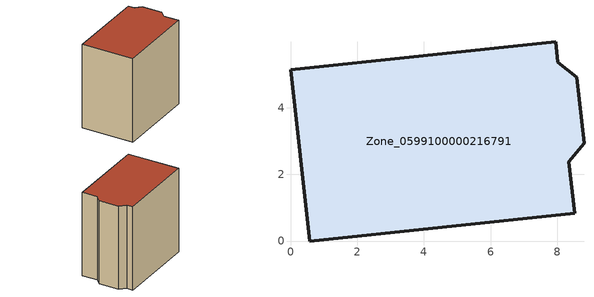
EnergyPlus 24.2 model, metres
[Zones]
Zone_0599100000216791
 floor ground (C_G): 0,5.14 7.95,5.97 8.02,5.36 8.58,4.91 8.8,2.93 8.35,2.37 8.53,0.83 0.57,0 z0
 wall outside (C_F): 0.57,0 8.53,0.83 8.35,2.37 8.8,2.93 8.58,4.91 8.02,5.36 7.95,5.97 0,5.14 0.57,0 z0:8.41
 roof outside (C_R): 7.95,5.97 0,5.14 0.57,0 8.53,0.83 8.35,2.37 8.8,2.93 8.58,4.91 8.02,5.36 z8.41
[BUILDING]
Pand.0599100000216791: North Axis=0; Terrain=City; Loads Convergence Tolerance Value=0.04; Temperature Convergence Tolerance Value=0.4; Solar Distribution=FullExterior; Maximum Number of Warmup Days=25; Minimum Number of Warmup Days=1
[Site:Location]
Rotterdam.The.Hague.AP_ZH_NLD Design_Conditions: Latitude=51.96; Longitude=4.45; Time Zone=1; Elevation=-4.5
[SITE:GROUNDTEMPERATURE:BUILDINGSURFACE]
18, 18, 18, 18, 18, 18, 18, 18, 18, 18, 18, 18
[MATERIAL] Thermal Absorptance=0.9; Solar Absorptance=0.7; Visible Absorptance=0.7
Name | Roughness | Thickness | Conductivity | Density | Specific Heat
G.TI.1946 | MediumSmooth | 0.15 | 1 | 540 | 1210
F.TI.1946 | Rough | 0.3 | 0.857143 | 1920 | 840
R.TI.1946 | MediumRough | 0.2 | 0.1 | 1500 | 1000
[CONSTRUCTION]
C_G: G.TI.1946
C_F: F.TI.1946
C_R: R.TI.1946
[ZONE]
Zone_0599100000216791: Type=1; Multiplier=1; Ceiling Height=Autocalculate; Volume=Autocalculate; Floor Area=autocalculate; Part of Total Floor Area=Yes
[ZONEINFILTRATION:DESIGNFLOWRATE]
Infil_Zone_0599100000216791: Zone or ZoneList or Space or SpaceList=Zone_0599100000216791; Schedule=AlwaysOn; Design Flow Rate Calculation Method=Flow/Area; Flow Rate per Floor Area=0.003; Constant Term Coefficient=1; Temperature Term Coefficient=0; Velocity Term Coefficient=0; Velocity Squared Term Coefficient=0
[HVACTEMPLATE:ZONE:IDEALLOADSAIRSYSTEM]
Zone_0599100000216791: Maximum Heating Supply Air Temperature=50; Minimum Cooling Supply Air Temperature=13; Maximum Heating Supply Air Humidity Ratio=0.0156; Minimum Cooling Supply Air Humidity Ratio=0.0077; Heating Limit=NoLimit; Cooling Limit=NoLimit; Dehumidification Control Type=ConstantSensibleHeatRatio; Cooling Sensible Heat Ratio=0.7; Dehumidification Setpoint=60; Humidification Control Type=None; Humidification Setpoint=30; Outdoor Air Method=None; Outdoor Air Flow Rate per Person=0.00944; Outdoor Air Flow Rate per Zone Floor Area=0; Outdoor Air Flow Rate per Zone=0; Demand Controlled Ventilation Type=None; Outdoor Air Economizer Type=NoEconomizer; Heat Recovery Type=None; Sensible Heat Recovery Effectiveness=0.7; Latent Heat Recovery Effectiveness=0.65
[ZONECONTROL:THERMOSTAT]
ThermostatControl_Zone_0599100000216791: Zone or ZoneList=Zone_0599100000216791; Control Type Schedule=DualSetpointControlType; Control 1=Thermostat_Zone_0599100000216791; Temperature Difference Between Cutout And Setpoint=0
[THERMOSTATSETPOINT:DUALSETPOINT]
Thermostat_Zone_0599100000216791: Heating Setpoint Temperature Schedule=HeatingSetpoint_Zone_0599100000216791; Cooling Setpoint Temperature Schedule=CoolingSetpoint_Zone_0599100000216791
[SCHEDULE:COMPACT]
HeatingSetpoint_Zone_0599100000216791: Through: 12/31, For: AllDays, Until: 24:00, 21
CoolingSetpoint_Zone_0599100000216791: Through: 12/31, For: AllDays, Until: 24:00, 24
DualSetpointControlType: Through: 12/31, For: AllDays, Until: 24:00, 4
AlwaysOn: Through: 12/31, For: AllDays, Until: 24:00, 1
